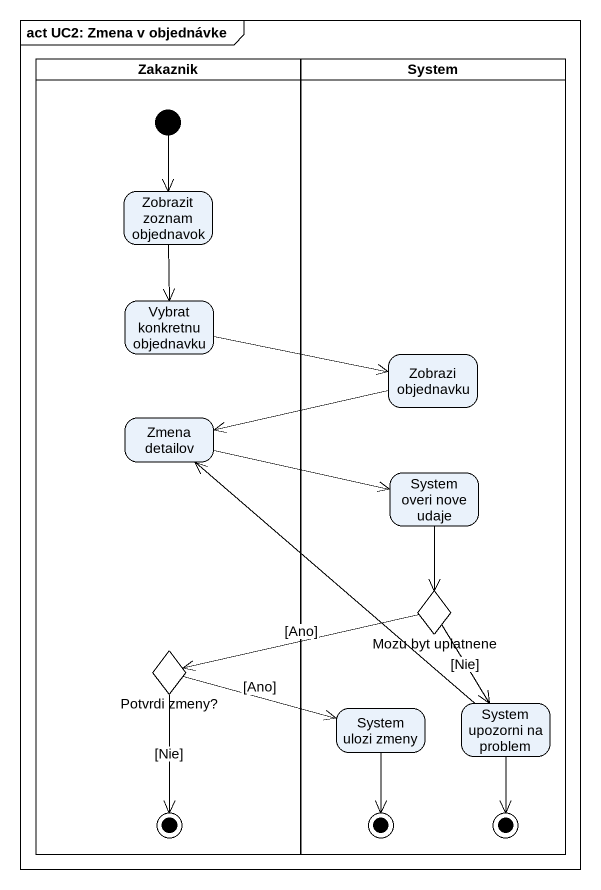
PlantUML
@startuml
mainframe act UC2: Zmena v objednávke
hide empty description
state Zakaznik <<partition>> {
  state "Zobrazit zoznam objednavok" as Zobrazit_zoznam_objednavok
  state "Vybrat konkretnu objednavku" as Vybrat_konkretnu_objednavku
  state "Zmena detailov" as Zmena_detailov
  state "Potvrdi zmeny?" as Potvrdi_zmeny <<choice>>
  [*] --> Zobrazit_zoznam_objednavok
  Potvrdi_zmeny --> [*] : [Nie]
}
state System <<partition>> {
  state "Zobrazi objednavku" as Zobrazi_objednavku
  state "System overi nove udaje" as System_overi_nove_udaje
  state "Mozu byt uplatnene" as Mozu_byt_uplatnene <<choice>>
  state "System upozorni na problem" as System_upozorni_na_problem
  state "System ulozi zmeny" as System_ulozi_zmeny
  state final2 <<end>>
  state final3 <<end>>
}
Zobrazit_zoznam_objednavok --> Vybrat_konkretnu_objednavku
Vybrat_konkretnu_objednavku -right-> Zobrazi_objednavku
Zobrazi_objednavku -left-> Zmena_detailov
Zmena_detailov -right-> System_overi_nove_udaje
System_overi_nove_udaje --> Mozu_byt_uplatnene
Mozu_byt_uplatnene -left-> Potvrdi_zmeny : [Ano]
Mozu_byt_uplatnene --> System_upozorni_na_problem : [Nie]
Potvrdi_zmeny -right-> System_ulozi_zmeny : [Ano]
System_upozorni_na_problem -up-> Zmena_detailov
System_upozorni_na_problem --> final3
System_ulozi_zmeny --> final2
@enduml
